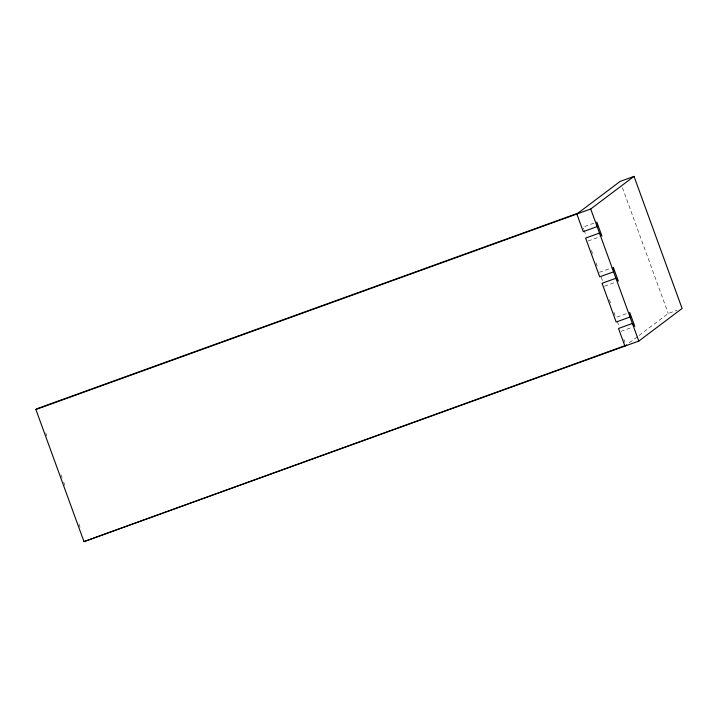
<?xml version="1.0" encoding="UTF-8"?>
<svg xmlns="http://www.w3.org/2000/svg" width="718" height="718" viewBox="0 0 718 718"><rect width="100%" height="100%" fill="white"/><g stroke="black" fill="none" stroke-linecap="round" stroke-linejoin="round"><path stroke-width="0.54" stroke-dasharray="3.59 2.69" d="M629.345 342.773L638.185 336.123M639.065 335.459L668.234 313.497L677.146 310.275M593.867 223.172L582.962 227.112L583.689 229.096M588.024 241.015L599.916 236.716M599.413 272.301L612.292 267.652M604.475 286.213L615.371 282.273M616.852 317.141L627.756 313.201M620.926 331.402L631.822 327.462M622.443 187.685L668.234 313.497M584.048 230.092L586.22 236.051M591.444 250.403L592.583 253.535M596.003 262.914L597.134 266.046M601.226 277.274L603.03 282.237M609.411 299.765L610.551 302.897M613.962 312.285L615.102 315.408M617.309 321.467L619.113 326.439M623.816 339.345L624.902 342.324M45.737 432.837L46.876 435.979M60.994 474.769L62.143 477.919M63.669 482.11L64.808 485.251M78.935 524.05L80.075 527.191"/><path stroke-width="1.08" d="M626.697 344.775L624.929 346.103L618.512 328.467L632.379 323.459L634.793 326.385L629.731 312.483L630.036 317.006L616.161 322.014L602.061 283.278L615.936 278.261L618.351 281.196L613.289 267.293L613.585 271.808L599.718 276.825L585.619 238.089L599.485 233.072L601.899 236.007L596.837 222.095L597.134 226.619L583.267 231.636L576.85 214L620.146 181.394L634.021 176.386L682.1 308.48L638.796 341.086L83.979 541.614L35.9 409.52L36.959 408.721L577.909 213.21M83.979 541.614L624.929 345.69M35.9 409.52L590.717 208.992L634.021 176.386M590.717 208.992L638.796 341.086"/></g></svg>
